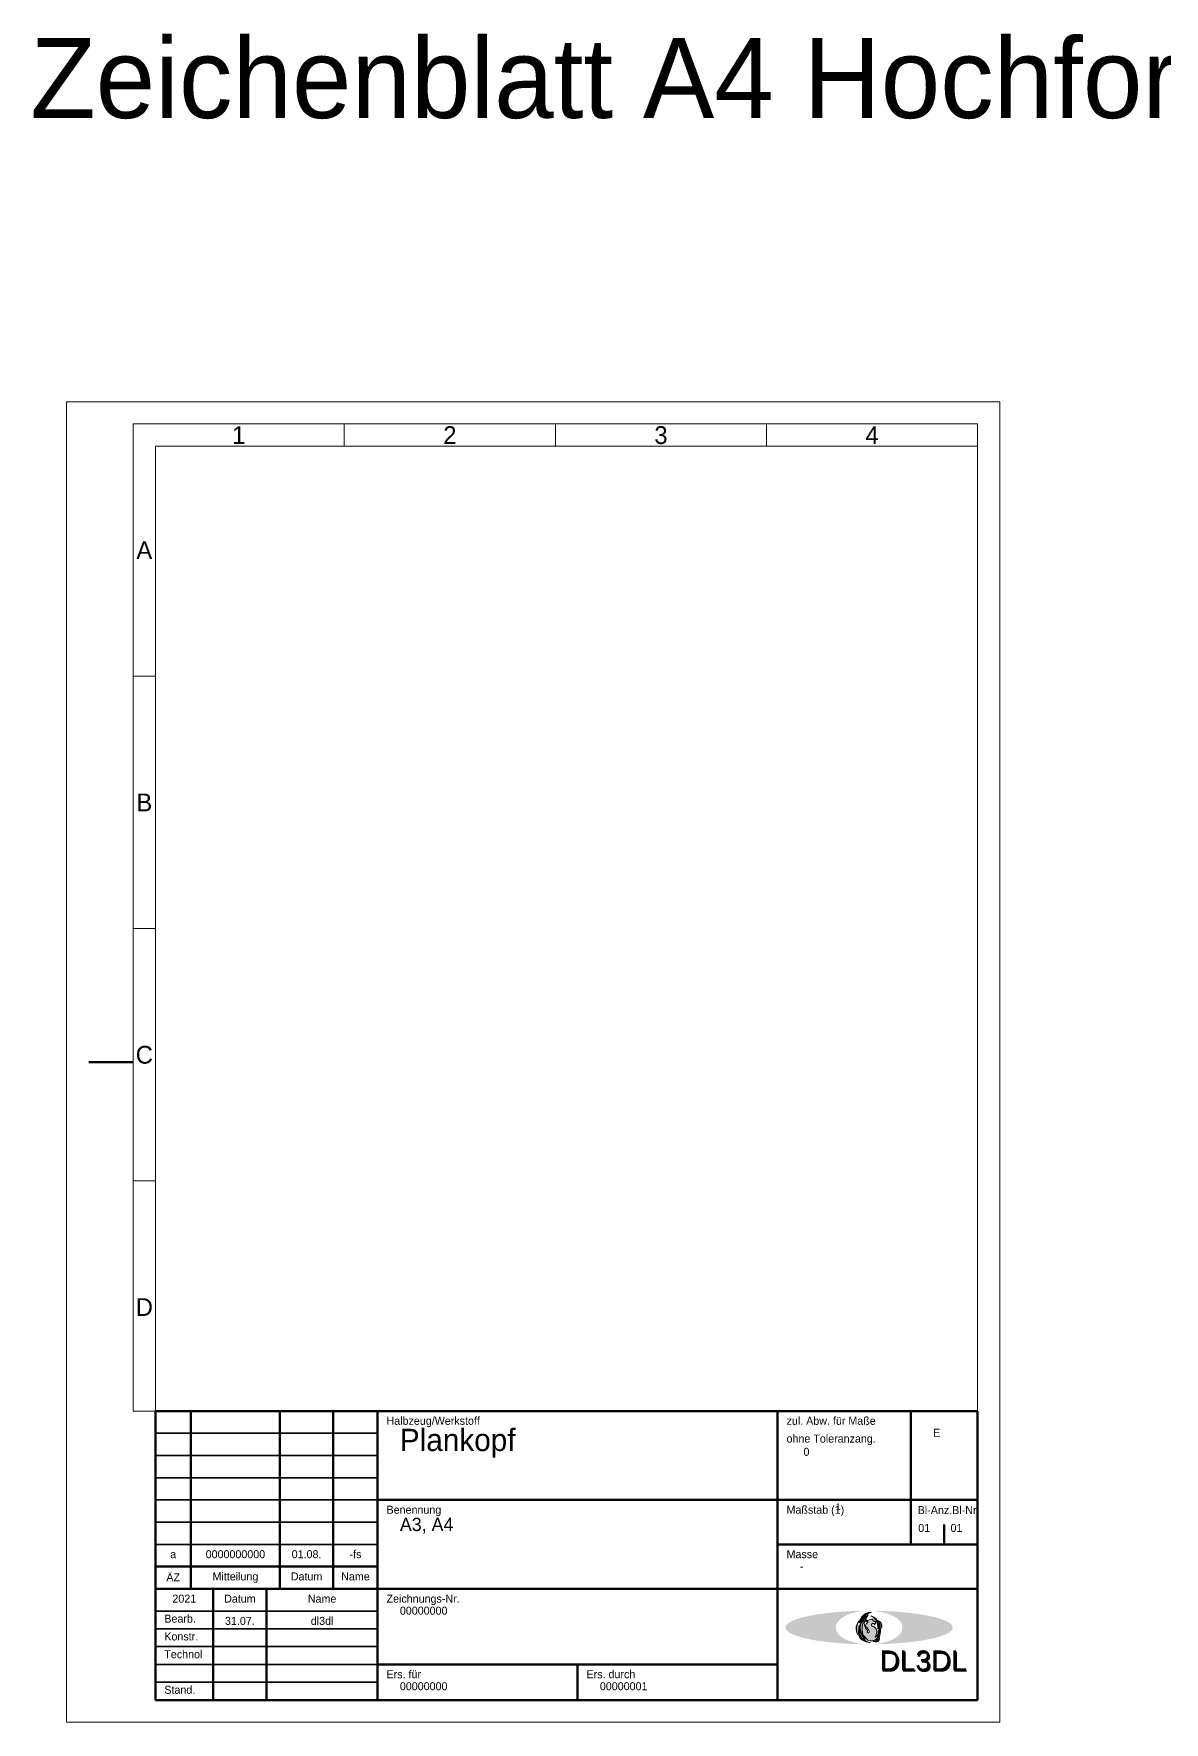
# Model space of a CAD drawing. Header units: millimetres. Extents: x -10 to 4154, y -219 to 3798.
# Drawn here: x 3581.5 to 3835.8, y 367.3 to 747.1 of the extents above; entities that cross this region are included whole.
import ezdxf
from ezdxf.enums import TextEntityAlignment as Align

# ---------------------------------------------------------------- set-up
doc = ezdxf.new("R2010")
doc.units = ezdxf.units.MM
for name, color, linetype, lineweight, true_color in [('_Logo_A_oval', 1, 'Continuous', 5, 0xff0000), ('_Logo_B_oval', 30, 'Continuous', 5, 0xff7f00), ('_Logo_C_oval', 16, 'Continuous', 5, 0x4c0000), ('_Logo_Phoenix', 96, 'Continuous', 5, 0x004c00), ('_Logo_Text1', 5, 'Continuous', 5, 0x0000ff), ('_Logo_Text2', 1, 'Continuous', 5, 0xff0000), ('Begrenzungslinie Felder', 5, 'Continuous', 50, 0x0000ff), ('Begrenzungslinie Schriftfeld', 30, 'Continuous', 100, 0xff7f00), ('Blattformate', 2, 'Continuous', 5, 0xffff00), ('Legende', 7, 'Continuous', 5, 0x000000), ('Lochung', 94, 'Continuous', 50, 0x008000), ('PK_Txt_ausgef', 3, 'Continuous', 5, 0x00ff00), ('Text_Ausgef', 3, 'Continuous', 5, 0x00ff00), ('Text_Vorgabe', 1, 'Continuous', 5, 0xff0000), ('Zeichnungsrahmen_1', 7, 'Continuous', 5, 0x000000), ('Zeilenlinie', 134, 'Continuous', 35, 0x008080)]:
    doc.layers.add(name, color=color, linetype=linetype, lineweight=lineweight, true_color=true_color)
doc.styles.add('textstyle302', font='')
doc.styles.add('textstyle305', font='')
doc.styles.add('textstyle307', font='')
doc.styles.add('textstyle309', font='')
doc.styles.add('textstyle311', font='')
doc.styles.add('textstyle313', font='')
doc.styles.add('textstyle315', font='')
doc.styles.add('textstyle318', font='')
doc.styles.add('textstyle565', font='')
doc.styles.add('textstyle808', font='')
doc.styles.add('textstyle809', font='')
doc.styles.add('textstyle816', font='')
doc.styles.add('textstyle817', font='')
doc.styles.add('textstyle818', font='')
doc.styles.add('textstyle819', font='')
doc.styles.add('textstyle820', font='')
doc.styles.add('textstyle821', font='')
doc.styles.add('textstyle822', font='')
doc.styles.add('textstyle823', font='')
doc.styles.add('textstyle824', font='')
doc.styles.add('textstyle825', font='')
doc.styles.add('textstyle826', font='')
doc.styles.add('textstyle827', font='')
doc.styles.add('textstyle828', font='')
doc.styles.add('textstyle829', font='')
doc.styles.add('textstyle830', font='')
doc.styles.add('textstyle831', font='')
doc.styles.add('textstyle832', font='')
doc.styles.add('textstyle833', font='')
doc.styles.add('textstyle834', font='')
doc.styles.add('textstyle835', font='')
doc.styles.add('textstyle836', font='')
doc.styles.add('textstyle837', font='')
doc.styles.add('textstyle838', font='')
doc.styles.add('textstyle839', font='')
doc.styles.add('textstyle840', font='')
doc.styles.add('textstyle841', font='')
doc.styles.add('textstyle842', font='')
doc.styles.add('textstyle843', font='')
doc.styles.add('textstyle846', font='')
doc.styles.add('textstyle847', font='')
doc.styles.add('textstyle848', font='')
doc.styles.add('textstyle849', font='')
doc.styles.add('textstyle850', font='')
doc.styles.add('textstyle851', font='')
doc.styles.add('textstyle852', font='')
doc.styles.add('textstyle853', font='')
doc.styles.add('textstyle854', font='')
doc.styles.add('textstyle855', font='')
doc.styles.get('textstyle302').set_extended_font_data('TGL 31034-1')
doc.styles.get('textstyle305').set_extended_font_data('TGL 31034-1')
doc.styles.get('textstyle307').set_extended_font_data('TGL 31034-1')
doc.styles.get('textstyle309').set_extended_font_data('TGL 31034-1')
doc.styles.get('textstyle311').set_extended_font_data('TGL 31034-1')
doc.styles.get('textstyle313').set_extended_font_data('TGL 31034-1')
doc.styles.get('textstyle315').set_extended_font_data('TGL 31034-1')
doc.styles.get('textstyle318').set_extended_font_data('TGL 31034-1')
doc.styles.get('textstyle565').set_extended_font_data('TGL 31034-1')
doc.styles.get('textstyle808').set_extended_font_data('Arial')
doc.styles.get('textstyle809').set_extended_font_data('Arial')
doc.styles.get('textstyle816').set_extended_font_data('TGL 31034-1')
doc.styles.get('textstyle817').set_extended_font_data('TGL 31034-1')
doc.styles.get('textstyle818').set_extended_font_data('TGL 31034-1')
doc.styles.get('textstyle819').set_extended_font_data('TGL 31034-1')
doc.styles.get('textstyle820').set_extended_font_data('TGL 31034-1')
doc.styles.get('textstyle821').set_extended_font_data('TGL 31034-1')
doc.styles.get('textstyle822').set_extended_font_data('TGL 31034-1')
doc.styles.get('textstyle823').set_extended_font_data('TGL 31034-1')
doc.styles.get('textstyle824').set_extended_font_data('TGL 31034-1')
doc.styles.get('textstyle825').set_extended_font_data('TGL 31034-1')
doc.styles.get('textstyle826').set_extended_font_data('TGL 31034-1')
doc.styles.get('textstyle827').set_extended_font_data('TGL 31034-1')
doc.styles.get('textstyle828').set_extended_font_data('TGL 31034-1')
doc.styles.get('textstyle829').set_extended_font_data('TGL 31034-1')
doc.styles.get('textstyle830').set_extended_font_data('TGL 31034-1')
doc.styles.get('textstyle831').set_extended_font_data('TGL 31034-1')
doc.styles.get('textstyle832').set_extended_font_data('TGL 31034-1')
doc.styles.get('textstyle833').set_extended_font_data('TGL 31034-1')
doc.styles.get('textstyle834').set_extended_font_data('TGL 31034-1')
doc.styles.get('textstyle835').set_extended_font_data('TGL 31034-1')
doc.styles.get('textstyle836').set_extended_font_data('TGL 31034-1')
doc.styles.get('textstyle837').set_extended_font_data('TGL 31034-1')
doc.styles.get('textstyle838').set_extended_font_data('TGL 31034-1')
doc.styles.get('textstyle839').set_extended_font_data('TGL 31034-1')
doc.styles.get('textstyle840').set_extended_font_data('TGL 31034-1')
doc.styles.get('textstyle841').set_extended_font_data('TGL 31034-1')
doc.styles.get('textstyle842').set_extended_font_data('TGL 31034-1')
doc.styles.get('textstyle843').set_extended_font_data('TGL 31034-1')
doc.styles.get('textstyle846').set_extended_font_data('TGL 31034-1')
doc.styles.get('textstyle847').set_extended_font_data('TGL 31034-1')
doc.styles.get('textstyle848').set_extended_font_data('TGL 31034-1')
doc.styles.get('textstyle849').set_extended_font_data('TGL 31034-1')
doc.styles.get('textstyle850').set_extended_font_data('TGL 31034-1')
doc.styles.get('textstyle851').set_extended_font_data('TGL 31034-1')
doc.styles.get('textstyle852').set_extended_font_data('TGL 31034-1')
doc.styles.get('textstyle853').set_extended_font_data('TGL 31034-1')
doc.styles.get('textstyle854').set_extended_font_data('TGL 31034-1')
doc.styles.get('textstyle855').set_extended_font_data('TGL 31034-1')

msp = doc.modelspace()

# ---------------------------------------------------------------- hatches: boundary and pattern name
at = {"layer": '_Logo_A_oval'}
h = msp.add_hatch(color=256, dxfattribs=at)
edge = h.paths.add_edge_path()
edge.add_ellipse((3769.43, 388.62), major_axis=(7.52, 0), ratio=0.5, start_angle=0, end_angle=360)
edge = h.paths.add_edge_path()
edge.add_ellipse((3769.43, 388.62), major_axis=(11.29, 0), ratio=0.333333, start_angle=0, end_angle=360)
at = {"layer": '_Logo_B_oval'}
h = msp.add_hatch(color=256, dxfattribs=at)
edge = h.paths.add_edge_path()
edge.add_ellipse((3769.43, 388.62), major_axis=(11.29, 0), ratio=0.333333, start_angle=0, end_angle=360)
edge = h.paths.add_edge_path()
edge.add_ellipse((3769.43, 388.62), major_axis=(15.05, 0), ratio=0.25, start_angle=0, end_angle=360)
at = {"layer": '_Logo_C_oval'}
h = msp.add_hatch(color=256, dxfattribs=at)
edge = h.paths.add_edge_path()
edge.add_ellipse((3769.43, 388.62), major_axis=(15.05, 0), ratio=0.25, start_angle=0, end_angle=360)
edge = h.paths.add_edge_path()
edge.add_ellipse((3769.43, 388.62), major_axis=(18.81, 0), ratio=0.2, start_angle=0, end_angle=360)
at = {"layer": '_Logo_Phoenix'}
h = msp.add_hatch(color=256, dxfattribs=at)
edge = h.paths.add_edge_path()
edge.add_spline(control_points=[(3768.87, 388.15), (3769.18, 387.96), (3768.97, 387.61), (3768.97, 387.61), (3768.97, 387.61), (3769.04, 387.43), (3769.51, 387.42), (3769.44, 387.86), (3769.35, 388.15), (3768.96, 388.54), (3768.65, 388.8), (3768.53, 389.15), (3768.76, 389.51), (3769.14, 389.76), (3769.21, 389.85), (3769.15, 389.98), (3768.94, 389.98), (3768.75, 389.93), (3768.59, 390.01), (3768.63, 390.28), (3768.87, 390.4), (3768.88, 390.41), (3768.88, 390.4), (3768.81, 390.29), (3768.7, 390.21), (3768.8, 390.13), (3769.08, 390.21), (3769.42, 390.39), (3770.03, 390.52), (3770.25, 390.49), (3770.28, 390.43), (3770.31, 390.24), (3770.23, 390.08), (3770.53, 390.11), (3770.74, 390.02), (3770.91, 389.84), (3770.87, 389.56), (3770.67, 389.3), (3770.59, 389.24), (3770.59, 389.24), (3770.57, 389.39), (3770.52, 389.54), (3770.34, 389.58), (3770.09, 389.54), (3769.98, 389.3), (3770, 389), (3770.22, 388.91), (3770.66, 388.76), (3770.87, 388.49)], knot_values=[0, 0, 0, 0, 1, 2, 3, 4, 5, 6, 7, 8, 9, 10, 11, 12, 13, 14, 15, 16, 17, 18, 19, 20, 21, 22, 23, 24, 25, 26, 27, 28, 29, 30, 31, 32, 33, 34, 35, 36, 37, 38, 39, 40, 41, 42, 43, 44, 45, 46, 46, 46, 46], degree=3, periodic=0)
edge.add_spline(control_points=[(3770.87, 388.49), (3771.07, 388.14), (3771.21, 387.65), (3771.13, 387.18), (3770.96, 386.75), (3770.8, 386.48), (3770.8, 386.48), (3771.32, 386.79), (3771.46, 387.32), (3771.45, 387.73), (3771.41, 387.84), (3771.56, 387.57), (3771.58, 387.09), (3771.48, 386.79), (3771.06, 386.02), (3770.62, 385.73), (3770.13, 385.6), (3769.54, 385.59), (3769.17, 385.78), (3769.17, 385.78), (3769.17, 385.78)], knot_values=[0, 0, 0, 0, 1, 2, 3, 4, 5, 6, 7, 8, 9, 10, 11, 12, 13, 14, 15, 16, 17, 18, 18, 18, 18], degree=3, periodic=0)
edge.add_spline(control_points=[(3769.17, 385.78), (3769.17, 385.78), (3769.12, 385.75), (3766.23, 389.08), (3769.23, 391.48)], knot_values=[0, 0, 0, 0, 1, 2, 2, 2, 2], degree=3, periodic=0)
edge.add_spline(control_points=[(3769.23, 391.48), (3767.91, 389.76), (3768.87, 388.15), (3768.87, 388.15), (3768.87, 388.15), (3768.87, 388.15), (3768.87, 388.15)], knot_values=[0, 0, 0, 0, 1, 2, 3, 4, 4, 4, 4], degree=3, periodic=0)
h = msp.add_hatch(color=256, dxfattribs=at)
edge = h.paths.add_edge_path()
edge.add_spline(control_points=[(3768.78, 391.53), (3767.3, 388.63), (3768.68, 385.62), (3768.68, 385.6), (3768.68, 385.6), (3766.53, 388.67), (3768.78, 391.53), (3768.78, 391.53), (3768.78, 391.53)], knot_values=[0, 0, 0, 0, 1, 2, 3, 4, 5, 6, 6, 6, 6], degree=3, periodic=0)
h = msp.add_hatch(color=256, dxfattribs=at)
edge = h.paths.add_edge_path()
edge.add_spline(control_points=[(3770, 392.07), (3768.01, 391.59), (3767.27, 389.68), (3767.27, 389.68)], knot_values=[0, 0, 0, 0, 1, 1, 1, 1], degree=3, periodic=0)
edge.add_spline(control_points=[(3767.27, 389.68), (3767.3, 389.82), (3767.57, 392.06), (3770, 392.07)], knot_values=[0, 0, 0, 0, 1, 1, 1, 1], degree=3, periodic=0)
h = msp.add_hatch(color=256, dxfattribs=at)
edge = h.paths.add_edge_path()
edge.add_spline(control_points=[(3771.32, 389.22), (3771.36, 388.98), (3771.39, 388.79), (3771.41, 388.49), (3771.42, 388.26), (3771.41, 388.26), (3771.41, 388.26), (3771.52, 388.57), (3771.52, 388.95), (3771.44, 389.62), (3771.23, 390.23), (3771.05, 390.53), (3770.54, 390.95), (3769.86, 391.25), (3769.86, 391.25), (3769.86, 391.25)], knot_values=[0, 0, 0, 0, 1, 2, 3, 4, 5, 6, 7, 8, 9, 10, 11, 12, 13, 13, 13, 13], degree=3, periodic=0)
edge.add_spline(control_points=[(3769.86, 391.25), (3770.27, 391.04), (3770.5, 390.81), (3770.74, 390.5), (3770.99, 390.17), (3771.22, 389.66), (3771.32, 389.22)], knot_values=[0, 0, 0, 0, 1, 2, 3, 4, 4, 4, 4], degree=3, periodic=0)
h = msp.add_hatch(color=256, dxfattribs=at)
edge = h.paths.add_edge_path()
edge.add_spline(control_points=[(3767.25, 390.22), (3766.04, 389.08), (3766.63, 387.16), (3766.89, 387.03)], knot_values=[0, 0, 0, 0, 1, 1, 1, 1], degree=3, periodic=0)
edge.add_spline(control_points=[(3766.89, 387.03), (3766.81, 387.1), (3766.23, 389.01), (3767.25, 390.22)], knot_values=[0, 0, 0, 0, 1, 1, 1, 1], degree=3, periodic=0)
h = msp.add_hatch(color=256, dxfattribs=at)
edge = h.paths.add_edge_path()
edge.add_spline(control_points=[(3767.11, 389.01), (3767.18, 386.18), (3769.64, 385.21), (3769.64, 385.21), (3769.64, 385.21), (3766.87, 385.89), (3767.13, 388.98), (3767.13, 388.98), (3767.11, 389.01)], knot_values=[0, 0, 0, 0, 1, 2, 3, 4, 5, 6, 6, 6, 6], degree=3, periodic=0)
h = msp.add_hatch(color=256, dxfattribs=at)
edge = h.paths.add_edge_path()
edge.add_spline(control_points=[(3771.97, 387.61), (3771.95, 387.23), (3771.83, 386.72), (3771.67, 386.44), (3771.31, 386.1), (3771.11, 385.9), (3771.11, 385.9), (3771.25, 386.16), (3771.45, 386.48), (3771.57, 386.79), (3771.58, 387.09), (3771.44, 387.78)], knot_values=[0, 0, 0, 0, 1, 2, 3, 4, 5, 6, 7, 8, 9, 9, 9, 9], degree=3, periodic=0)
edge.add_spline(control_points=[(3771.44, 387.78), (3771.63, 387.87), (3771.67, 388.08), (3771.69, 388.72), (3771.65, 389.28), (3771.64, 389.59), (3771.44, 390.2), (3771.33, 390.28), (3771.67, 389.85), (3771.78, 389.55), (3771.89, 389.12), (3771.95, 388.71), (3771.98, 388.14), (3771.97, 387.61)], knot_values=[0, 0, 0, 0, 1, 2, 3, 4, 5, 6, 7, 8, 9, 10, 11, 11, 11, 11], degree=3, periodic=0)
h = msp.add_hatch(color=256, dxfattribs=at)
edge = h.paths.add_edge_path()
edge.add_spline(control_points=[(3772.23, 388.47), (3772.23, 388.87), (3772.17, 389.14), (3772.11, 389.44), (3771.99, 389.68), (3771.72, 390.06), (3771.72, 390.06), (3771.72, 390.06)], knot_values=[0, 0, 0, 0, 1, 2, 3, 4, 5, 5, 5, 5], degree=3, periodic=0)
edge.add_spline(control_points=[(3771.72, 390.06), (3772.35, 389.74), (3772.23, 388.47), (3772.23, 388.47), (3772.23, 388.47)], knot_values=[0, 0, 0, 0, 1, 2, 2, 2, 2], degree=3, periodic=0)
h = msp.add_hatch(color=256, dxfattribs=at)
edge = h.paths.add_edge_path()
edge.add_spline(control_points=[(3770.43, 385.47), (3770.7, 385.36), (3771.15, 385.35), (3771.39, 385.42), (3771.61, 385.67), (3771.75, 386.01), (3771.77, 386.26), (3771.79, 386.37), (3771.79, 386.37), (3771.79, 386.37), (3771.7, 386.15), (3771.63, 386.07), (3771.45, 385.85), (3771.26, 385.72), (3771.08, 385.64), (3770.8, 385.55), (3770.52, 385.53), (3770.43, 385.53), (3770.33, 385.54), (3770.33, 385.53), (3770.33, 385.53), (3770.39, 385.49), (3770.43, 385.47), (3770.43, 385.47), (3770.43, 385.47)], knot_values=[0, 0, 0, 0, 1, 2, 3, 4, 5, 6, 7, 8, 9, 10, 11, 12, 13, 14, 15, 16, 17, 18, 19, 20, 21, 22, 22, 22, 22], degree=3, periodic=0)

# ---------------------------------------------------------------- linework, layer by layer
for points in [[(3769.23, 391.48), (3766.23, 389.08), (3769.12, 385.75), (3769.17, 385.78), (3769.17, 385.78)], [(3768.78, 391.53), (3767.3, 388.63), (3768.68, 385.62), (3768.68, 385.6), (3768.68, 385.6), (3766.53, 388.67), (3768.78, 391.53), (3768.78, 391.53), (3768.78, 391.53)], [(3770, 392.07), (3767.57, 392.06), (3767.3, 389.82), (3767.27, 389.68)], [(3770, 392.07), (3768.01, 391.59), (3767.27, 389.68), (3767.27, 389.68)], [(3769.23, 391.48), (3767.91, 389.76), (3768.87, 388.15), (3768.87, 388.15), (3768.87, 388.15), (3768.87, 388.15), (3768.87, 388.15)], [(3769.86, 391.25), (3770.27, 391.04), (3770.5, 390.81), (3770.74, 390.5), (3770.99, 390.17), (3771.22, 389.66), (3771.32, 389.22)], [(3771.32, 389.22), (3771.36, 388.98), (3771.39, 388.79), (3771.41, 388.49), (3771.42, 388.26), (3771.41, 388.26), (3771.41, 388.26), (3771.52, 388.57), (3771.52, 388.95), (3771.44, 389.62), (3771.23, 390.23), (3771.05, 390.53), (3770.54, 390.95), (3769.86, 391.25), (3769.86, 391.25), (3769.86, 391.25)], [(3767.25, 390.22), (3766.04, 389.08), (3766.63, 387.16), (3766.89, 387.03)], [(3767.25, 390.22), (3766.23, 389.01), (3766.81, 387.1), (3766.89, 387.03)], [(3767.11, 389.01), (3767.18, 386.18), (3769.64, 385.21), (3769.64, 385.21), (3769.64, 385.21), (3766.87, 385.89), (3767.13, 388.98), (3767.13, 388.98), (3767.11, 389.01)], [(3768.87, 388.15), (3769.18, 387.96), (3768.97, 387.61), (3768.97, 387.61), (3768.97, 387.61), (3769.04, 387.43), (3769.51, 387.42), (3769.44, 387.86), (3769.35, 388.15), (3768.96, 388.54), (3768.65, 388.8), (3768.53, 389.15), (3768.76, 389.51), (3769.14, 389.76), (3769.21, 389.85), (3769.15, 389.98), (3768.94, 389.98), (3768.75, 389.93), (3768.59, 390.01), (3768.63, 390.28), (3768.87, 390.4), (3768.88, 390.41), (3768.88, 390.4), (3768.81, 390.29), (3768.7, 390.21), (3768.8, 390.13), (3769.08, 390.21), (3769.42, 390.39), (3770.03, 390.52), (3770.25, 390.49), (3770.28, 390.43), (3770.31, 390.24), (3770.23, 390.08), (3770.53, 390.11), (3770.74, 390.02), (3770.91, 389.84), (3770.87, 389.56), (3770.67, 389.3), (3770.59, 389.24), (3770.59, 389.24), (3770.57, 389.39), (3770.52, 389.54), (3770.34, 389.58), (3770.09, 389.54), (3769.98, 389.3), (3770, 389), (3770.22, 388.91), (3770.66, 388.76), (3770.87, 388.49)], [(3770.87, 388.49), (3771.07, 388.14), (3771.21, 387.65), (3771.13, 387.18), (3770.96, 386.75), (3770.8, 386.48), (3770.8, 386.48), (3771.32, 386.79), (3771.46, 387.32), (3771.45, 387.73), (3771.41, 387.84), (3771.56, 387.57), (3771.58, 387.09), (3771.48, 386.79), (3771.06, 386.02), (3770.62, 385.73), (3770.13, 385.6), (3769.54, 385.59), (3769.17, 385.78), (3769.17, 385.78), (3769.17, 385.78)], [(3771.97, 387.61), (3771.95, 387.23), (3771.83, 386.72), (3771.67, 386.44), (3771.31, 386.1), (3771.11, 385.9), (3771.11, 385.9), (3771.25, 386.16), (3771.45, 386.48), (3771.57, 386.79), (3771.58, 387.09), (3771.44, 387.78)], [(3771.44, 387.78), (3771.63, 387.87), (3771.67, 388.08), (3771.69, 388.72), (3771.65, 389.28), (3771.64, 389.59), (3771.44, 390.2), (3771.33, 390.28), (3771.67, 389.85), (3771.78, 389.55), (3771.89, 389.12), (3771.95, 388.71), (3771.98, 388.14), (3771.97, 387.61)], [(3771.72, 390.06), (3772.35, 389.74), (3772.23, 388.47), (3772.23, 388.47), (3772.23, 388.47)], [(3772.23, 388.47), (3772.23, 388.87), (3772.17, 389.14), (3772.11, 389.44), (3771.99, 389.68), (3771.72, 390.06), (3771.72, 390.06), (3771.72, 390.06)], [(3770.43, 385.47), (3770.7, 385.36), (3771.15, 385.35), (3771.39, 385.42), (3771.61, 385.67), (3771.75, 386.01), (3771.77, 386.26), (3771.79, 386.37), (3771.79, 386.37), (3771.79, 386.37), (3771.7, 386.15), (3771.63, 386.07), (3771.45, 385.85), (3771.26, 385.72), (3771.08, 385.64), (3770.8, 385.55), (3770.52, 385.53), (3770.43, 385.53), (3770.33, 385.54), (3770.33, 385.53), (3770.33, 385.53), (3770.39, 385.49), (3770.43, 385.47), (3770.43, 385.47), (3770.43, 385.47)]]:
    msp.add_open_spline(points, degree=3, dxfattribs=at)
at = {"layer": 'Begrenzungslinie Felder'}
for p, q in [((3616.85, 437.32), (3616.85, 397.32)), ((3636.85, 437.32), (3636.85, 397.32)), ((3648.85, 437.32), (3648.85, 397.32)), ((3658.85, 372.32), (3658.85, 437.32)), ((3748.85, 437.32), (3748.85, 417.32)), ((3778.85, 437.32), (3778.85, 407.32)), ((3748.85, 417.32), (3658.85, 417.32)), ((3748.85, 417.32), (3748.85, 380.32)), ((3793.85, 417.32), (3748.85, 417.32)), ((3786.35, 407.32), (3786.35, 411.82)), ((3778.85, 407.32), (3748.85, 407.32)), ((3786.35, 407.32), (3778.85, 407.32)), ((3793.85, 407.32), (3786.35, 407.32)), ((3608.85, 402.32), (3658.85, 402.32)), ((3608.85, 397.32), (3658.85, 397.32)), ((3621.85, 372.32), (3621.85, 397.32)), ((3633.85, 372.32), (3633.85, 397.32)), ((3658.85, 397.32), (3748.85, 397.32)), ((3748.85, 397.32), (3793.85, 397.32)), ((3748.85, 380.32), (3658.85, 380.32)), ((3703.85, 372.32), (3703.85, 380.32)), ((3748.85, 372.32), (3748.85, 380.32))]:
    msp.add_line(p, q, dxfattribs=at)
at = {"layer": 'Begrenzungslinie Schriftfeld'}
for p, q in [((3608.85, 437.32), (3616.85, 437.32)), ((3608.85, 437.32), (3608.85, 432.32)), ((3616.85, 437.32), (3636.85, 437.32)), ((3636.85, 437.32), (3648.85, 437.32)), ((3648.85, 437.32), (3658.85, 437.32)), ((3658.85, 437.32), (3748.85, 437.32)), ((3793.85, 437.32), (3748.85, 437.32)), ((3793.85, 437.32), (3793.85, 417.32)), ((3608.85, 432.32), (3608.85, 427.32)), ((3608.85, 427.32), (3608.85, 422.32)), ((3608.85, 422.32), (3608.85, 417.32)), ((3608.85, 417.32), (3608.85, 412.32)), ((3793.85, 417.32), (3793.85, 407.32)), ((3608.85, 412.32), (3608.85, 407.32)), ((3608.85, 407.32), (3608.85, 402.32)), ((3793.85, 407.32), (3793.85, 372.32)), ((3608.85, 402.32), (3608.85, 397.32)), ((3608.85, 392.32), (3608.85, 397.32)), ((3608.85, 388.32), (3608.85, 392.32)), ((3608.85, 384.32), (3608.85, 388.32)), ((3608.85, 380.32), (3608.85, 384.32)), ((3608.85, 376.32), (3608.85, 380.32)), ((3608.85, 372.32), (3608.85, 376.32)), ((3621.85, 372.32), (3608.85, 372.32)), ((3633.85, 372.32), (3621.85, 372.32)), ((3658.85, 372.32), (3633.85, 372.32)), ((3658.85, 372.32), (3703.85, 372.32)), ((3703.85, 372.32), (3748.85, 372.32)), ((3748.85, 372.32), (3793.85, 372.32))]:
    msp.add_line(p, q, dxfattribs=at)
at = {"layer": 'Blattformate'}
for p, q in [((3588.85, 367.32), (3588.85, 664.32)), ((3588.85, 664.32), (3798.85, 664.32)), ((3798.85, 367.32), (3798.85, 664.32)), ((3588.85, 367.32), (3798.85, 367.32))]:
    msp.add_line(p, q, dxfattribs=at)
at = {"layer": 'Lochung'}
msp.add_line((3593.85, 515.82), (3603.85, 515.82), dxfattribs=at)
at = {"layer": 'Zeichnungsrahmen_1'}
for p, q in [((3793.85, 659.32), (3603.85, 659.32)), ((3603.85, 659.32), (3603.85, 437.32)), ((3651.35, 659.32), (3651.35, 654.32)), ((3698.85, 659.32), (3698.85, 654.32)), ((3746.35, 659.32), (3746.35, 654.32)), ((3793.85, 659.32), (3793.85, 437.32)), ((3608.85, 437.32), (3608.85, 654.32)), ((3608.85, 654.32), (3793.85, 654.32)), ((3603.85, 602.57), (3608.85, 602.57)), ((3603.85, 545.82), (3608.85, 545.82)), ((3603.85, 489.07), (3608.85, 489.07)), ((3608.85, 437.32), (3603.85, 437.32))]:
    msp.add_line(p, q, dxfattribs=at)
at = {"layer": 'Zeilenlinie'}
for p, q in [((3608.85, 432.32), (3658.85, 432.32)), ((3608.85, 427.32), (3658.85, 427.32)), ((3608.85, 422.32), (3658.85, 422.32)), ((3608.85, 417.32), (3658.85, 417.32)), ((3608.85, 412.32), (3658.85, 412.32)), ((3608.85, 407.32), (3658.85, 407.32)), ((3608.85, 392.32), (3658.85, 392.32)), ((3608.85, 388.32), (3658.85, 388.32)), ((3608.85, 384.32), (3658.85, 384.32)), ((3608.85, 380.32), (3658.85, 380.32)), ((3608.85, 376.32), (3658.85, 376.32)), ((3608.85, 376.32), (3658.85, 376.32))]:
    msp.add_line(p, q, dxfattribs=at)

# ---------------------------------------------------------------- texts
at = {"layer": '_Logo_Text1', "style": 'textstyle808'}
msp.add_text('DL3DL', height=4.514, dxfattribs=at).set_placement((3781.8, 380.93), align=Align.MIDDLE_CENTER)
at = {"layer": '_Logo_Text2', "style": 'textstyle809'}
msp.add_text('DL3DL', height=4.514, dxfattribs=at).set_placement((3781.59, 381.22), align=Align.MIDDLE_CENTER)
at = {"layer": 'Legende', "style": 'textstyle565'}
msp.add_text('Zeichenblatt A4 Hochformat', height=18, dxfattribs=at).set_placement((3580.71, 746.13), align=Align.TOP_LEFT)
at = {"layer": 'PK_Txt_ausgef', "style": 'textstyle847'}
msp.add_text('1', height=1.5, dxfattribs=at).set_placement((3761.92, 415.79), align=Align.MIDDLE_LEFT)
at = {"layer": 'Text_Ausgef'}
for s, height, style, p in [('Plankopf', 5, 'textstyle855', (3663.85, 433.32)), ('E', 1.8, 'textstyle846', (3783.85, 433.32)), ('0', 1.8, 'textstyle850', (3754.66, 429.04)), ('A3, A4', 3, 'textstyle854', (3663.85, 413.32)), ('01', 1.8, 'textstyle848', (3780.49, 411.92)), ('01', 1.8, 'textstyle849', (3787.75, 411.92)), ('-', 1.8, 'textstyle851', (3753.85, 403.32)), ('00000000', 1.8, 'textstyle853', (3663.85, 393.32)), ('00000000', 1.8, 'textstyle839', (3663.85, 376.32)), ('00000001', 1.8, 'textstyle852', (3708.85, 376.32))]:
    msp.add_text(s, height=height, dxfattribs=dict(at, style=style)).set_placement(p, align=Align.TOP_LEFT)
for s, style, p in [('a', 'textstyle841', (3612.85, 406.02)), ('0000000000', 'textstyle842', (3626.85, 406.02)), ('01.08.', 'textstyle843', (3642.85, 406.02)), ('-fs', 'textstyle836', (3653.85, 406.02)), ('2021', 'textstyle840', (3615.35, 396.02)), ('31.07.', 'textstyle837', (3627.85, 391.02)), ('dl3dl', 'textstyle838', (3646.35, 391.02))]:
    msp.add_text(s, height=1.8, dxfattribs=dict(at, style=style)).set_placement(p, align=Align.TOP_CENTER)
at = {"layer": 'Text_Vorgabe'}
for s, style, p in [('Halbzeug/Werkstoff', 'textstyle822', (3660.85, 436.02)), ('zul. Abw. für Maße', 'textstyle819', (3750.85, 436.02)), ('ohne Toleranzang.', 'textstyle820', (3750.85, 432.02)), ('Benennung', 'textstyle823', (3660.85, 416.02)), ('Maßstab (1)', 'textstyle821', (3750.85, 416.02)), ('Bl-Anz.Bl-Nr.', 'textstyle817', (3780.36, 415.93)), ('Masse', 'textstyle816', (3750.85, 406.02)), ('Zeichnungs-Nr.', 'textstyle824', (3660.85, 396.02)), ('Bearb.', 'textstyle831', (3610.85, 391.52)), ('Konstr.', 'textstyle830', (3610.85, 387.52)), ('Technol', 'textstyle835', (3610.85, 383.52)), ('Ers. für', 'textstyle825', (3660.85, 379.02)), ('Ers. durch', 'textstyle818', (3705.85, 379.02)), ('Stand.', 'textstyle834', (3610.85, 375.52))]:
    msp.add_text(s, height=1.8, dxfattribs=dict(at, style=style)).set_placement(p, align=Align.TOP_LEFT)
for s, style, p in [('ÄZ', 'textstyle826', (3612.85, 400.82)), ('Mitteilung', 'textstyle827', (3626.85, 401.02)), ('Datum', 'textstyle828', (3642.85, 401.02)), ('Name', 'textstyle829', (3653.85, 401.02)), ('Datum', 'textstyle832', (3627.85, 396.02)), ('Name', 'textstyle833', (3646.35, 396.02))]:
    msp.add_text(s, height=1.8, dxfattribs=dict(at, style=style)).set_placement(p, align=Align.TOP_CENTER)
at = {"layer": 'Zeichnungsrahmen_1'}
for s, style, p in [('1', 'textstyle318', (3627.6, 656.82)), ('2', 'textstyle313', (3675.1, 656.82)), ('3', 'textstyle315', (3722.6, 656.82)), ('4', 'textstyle309', (3770.1, 656.82)), ('A', 'textstyle311', (3606.35, 630.95)), ('B', 'textstyle305', (3606.35, 574.2)), ('C', 'textstyle307', (3606.35, 517.45)), ('D', 'textstyle302', (3606.35, 460.7))]:
    msp.add_text(s, height=4, dxfattribs=dict(at, style=style)).set_placement(p, align=Align.MIDDLE_CENTER)

doc.saveas('drawing.dxf')
